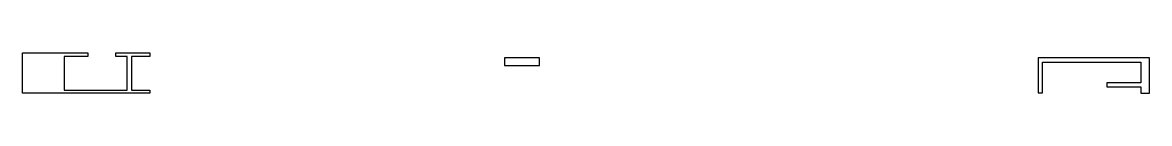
# Model space of a CAD drawing. Header units: metres. Extents: x -39 to 92, y 37 to 42.
import ezdxf

# ---------------------------------------------------------------- set-up
doc = ezdxf.new("R2010")
doc.units = ezdxf.units.M
doc.layers.add('Walls$Obstacles', color=5, linetype='Continuous', true_color=0x0000ff)

msp = doc.modelspace()

# ---------------------------------------------------------------- linework, layer by layer
at = {"layer": 'Walls$Obstacles'}
for points in [[(-26.25, 41.3), (-26.25, 37.4), (-24.11, 37.4), (-24.11, 37.03), (-38.86, 37.03), (-38.86, 41.72), (-31.3, 41.72), (-31.3, 41.3), (-34.06, 41.3), (-34.06, 37.4), (-26.76, 37.4), (-26.76, 41.3), (-28.05, 41.3), (-28.05, 41.72), (-24.11, 41.72), (-24.11, 41.3)], [(16.91, 40.24), (20.96, 40.24), (20.96, 41.14), (16.91, 41.14)], [(78.69, 37.06), (79.19, 37.06), (79.19, 40.63), (90.56, 40.63), (90.56, 38.23), (86.61, 38.23), (86.61, 37.76), (90.56, 37.76), (90.56, 37.04), (91.56, 37.04), (91.56, 41.13), (78.69, 41.13)]]:
    msp.add_lwpolyline(points, close=True, dxfattribs=at)

doc.saveas('drawing.dxf')
